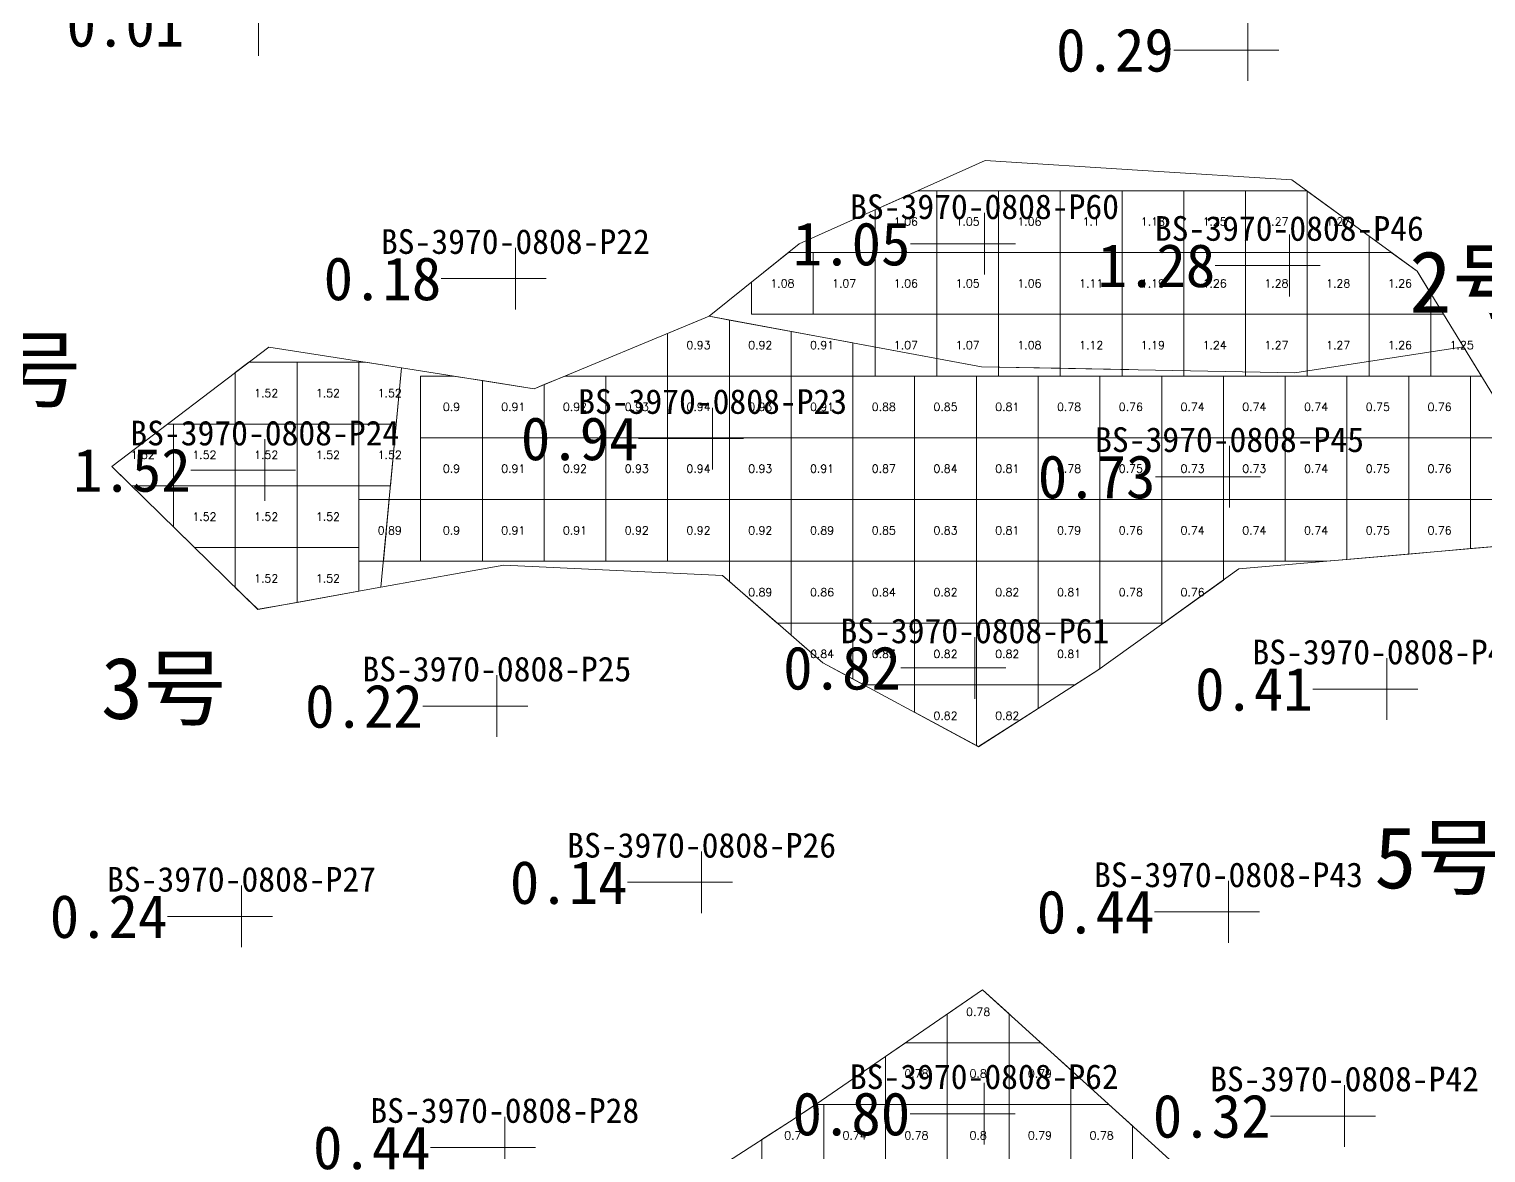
# Model space of a CAD drawing. Header units: inches. Extents: x 469759 to 470079, y 4349683 to 4349873.
# Drawn here: x 470030.12 to 470053.71, y 4349717 to 4349735.19 of the extents above; entities that cross this region are included whole.
import ezdxf
from ezdxf.enums import TextEntityAlignment as Align

# ---------------------------------------------------------------- set-up
doc = ezdxf.new("R2010")
doc.units = ezdxf.units.IN
doc.header["$MEASUREMENT"] = 0
for name, color, linetype, lineweight in [('0.500-1.000', 7, 'Continuous', 0), ('1.000-1.500', 7, 'Continuous', 0), ('1.500-3.000', 7, 'Continuous', 0), ('孔口文字', 7, 'Continuous', 0), ('点', 7, 'Continuous', 0), ('爆区方格网', 7, 'Continuous', 0), ('线条', 7, 'Continuous', 0), ('钻孔', 7, 'Continuous', 0)]:
    doc.layers.add(name, color=color, linetype=linetype, lineweight=lineweight)
doc.styles.add('3dmine_textStyle_1', font='txt.shx', dxfattribs={"height": 1, "bigfont": 'gbcbig.shx'})
doc.styles.add('3dmine_textStyle_3', font='SimSun.ttf', dxfattribs={"height": 1})
doc.styles.add('3dmine_textStyle_4', font='simsunb.ttf', dxfattribs={"height": 1})

msp = doc.modelspace()

# ---------------------------------------------------------------- hatches: boundary and pattern name
at = {"layer": '钻孔', "linetype": 'Continuous', "lineweight": 0, "true_color": 0x808080, "extrusion": (0, 1, 0)}
for points in [[(-470050.852, 3959.522), (-470049.852, 3959.522), (-470049.852, 3970.522), (-470050.852, 3970.522)], [(-470038.991, 3960.412), (-470037.991, 3960.412), (-470037.991, 3970.412), (-470038.991, 3970.412)], [(-470053.102, 3959.537), (-470052.102, 3959.537), (-470052.102, 3970.537), (-470053.102, 3970.537)], [(-470038.691, 3960.224), (-470037.691, 3960.224), (-470037.691, 3970.224), (-470038.691, 3970.224)], [(-470042.007, 3960.27), (-470041.007, 3960.27), (-470041.007, 3970.27), (-470042.007, 3970.27)], [(-470034.556, 3960.186), (-470033.556, 3960.186), (-470033.556, 3970.186), (-470034.556, 3970.186)], [(-470050.538, 3959.523), (-470049.538, 3959.523), (-470049.538, 3970.523), (-470050.538, 3970.523)], [(-470052.418, 3959.657), (-470051.418, 3959.657), (-470051.418, 3970.657), (-470052.418, 3970.657)], [(-470038.819, 3960.325), (-470037.819, 3960.325), (-470037.819, 3970.325), (-470038.819, 3970.325)]]:
    msp.add_hatch(color=8, dxfattribs=at).paths.add_polyline_path(points, flags=0)
at = {"layer": '钻孔', "linetype": 'Continuous', "lineweight": 0, "true_color": 0x0000ff, "extrusion": (0, 1, 0)}
for points in [[(-470046.588, 3959.535), (-470045.588, 3959.535), (-470045.588, 3970.535), (-470046.588, 3970.535)], [(-470051.523, 3960.215), (-470050.523, 3960.215), (-470050.523, 3970.215), (-470051.523, 3970.215)]]:
    msp.add_hatch(color=5, dxfattribs=at).paths.add_polyline_path(points, flags=0)
at = {"layer": '钻孔', "linetype": 'Continuous', "lineweight": 0, "true_color": 0x00ffff, "extrusion": (0, 1, 0)}
for points in [[(-470042.185, 3960.365), (-470041.185, 3960.365), (-470041.185, 3970.365), (-470042.185, 3970.365)], [(-470050.555, 3959.523), (-470049.555, 3959.523), (-470049.555, 3970.523), (-470050.555, 3970.523)], [(-470046.432, 3960.322), (-470045.432, 3960.322), (-470045.432, 3970.322), (-470046.432, 3970.322)], [(-470046.584, 3960.469), (-470045.584, 3960.469), (-470045.584, 3970.469), (-470046.584, 3970.469)]]:
    msp.add_hatch(color=4, dxfattribs=at).paths.add_polyline_path(points, flags=0)
at = {"layer": '钻孔', "linetype": 'Continuous', "lineweight": 0, "true_color": 0xff0000, "extrusion": (0, 1, 0)}
msp.add_hatch(color=1, dxfattribs=at).paths.add_polyline_path([(-470034.933, 3960.286), (-470033.933, 3960.286), (-470033.933, 3970.286), (-470034.933, 3970.286)], flags=0)

# ---------------------------------------------------------------- linework, layer by layer
at = {"layer": '0.500-1.000', "color": 4, "linetype": 'Continuous', "lineweight": 0, "true_color": 0x00ffff}
for points in [[(470045.479, 4349729.732), (470045.539, 4349729.721), (470050.61, 4349729.626), (470053.343, 4349730.044), (470054.094, 4349728.822), (470054.293, 4349726.851), (470049.706, 4349726.448), (470048.242, 4349725.398), (470047.424, 4349724.812), (470045.488, 4349723.571), (470042.971, 4349724.929), (470042.282, 4349725.528), (470041.344, 4349726.345), (470037.806, 4349726.508), (470035.813, 4349726.151), (470036.146, 4349729.704), (470038.296, 4349729.367), (470041.129, 4349730.539), (470045.479, 4349729.732)], [(470040.454, 4349716.222), (470042.428, 4349717.5), (470042.863, 4349717.782), (470045.553, 4349719.635), (470049.691, 4349715.883)]]:
    msp.add_lwpolyline(points, dxfattribs=at)
at = {"layer": '1.000-1.500', "color": 5, "linetype": 'Continuous', "lineweight": 0, "true_color": 0x0000ff}
msp.add_lwpolyline([(470048.153, 4349732.9), (470050.563, 4349732.747), (470052.591, 4349731.267), (470053.343, 4349730.044), (470050.61, 4349729.626), (470048.074, 4349729.673), (470047.923, 4349729.676), (470045.539, 4349729.721), (470041.129, 4349730.539), (470042.588, 4349731.713), (470045.6, 4349733.062), (470048.153, 4349732.9)], dxfattribs=at)
at = {"layer": '1.500-3.000', "color": 1, "linetype": 'Continuous', "lineweight": 0, "true_color": 0xff0000}
msp.add_lwpolyline([(470036.146, 4349729.704), (470035.813, 4349726.151), (470033.82, 4349725.794), (470031.455, 4349728.108), (470033.997, 4349730.041), (470036.146, 4349729.704)], dxfattribs=at)
at = {"layer": '点', "color": 138, "linetype": 'Continuous', "lineweight": 0, "true_color": 0x004c4c}
for points, elevation in [([(470033.829, 4349734.755), (470033.829, 4349735.755)], 3970.319), ([(470049.852, 4349734.35), (470049.852, 4349735.35)], 3970.522), ([(470050.352, 4349734.85), (470049.352, 4349734.85)], 3970.522), ([(470045.588, 4349731.213), (470045.588, 4349732.213)], 3970.535), ([(470050.523, 4349730.861), (470050.523, 4349731.861)], 3970.215), ([(470037.991, 4349730.649), (470037.991, 4349731.649)], 3970.412), ([(470046.088, 4349731.713), (470045.088, 4349731.713)], 3970.535), ([(470051.023, 4349731.361), (470050.023, 4349731.361)], 3970.215), ([(470038.491, 4349731.149), (470037.491, 4349731.149)], 3970.412), ([(470041.185, 4349728.059), (470041.185, 4349729.059)], 3970.365), ([(470033.933, 4349727.549), (470033.933, 4349728.549)], 3970.286), ([(470041.685, 4349728.559), (470040.685, 4349728.559)], 3970.365), ([(470049.555, 4349727.442), (470049.555, 4349728.442)], 3970.523), ([(470034.433, 4349728.049), (470033.433, 4349728.049)], 3970.286), ([(470050.055, 4349727.942), (470049.055, 4349727.942)], 3970.523), ([(470045.432, 4349724.346), (470045.432, 4349725.346)], 3970.322), ([(470052.102, 4349724.004), (470052.102, 4349725.004)], 3970.537), ([(470037.691, 4349723.728), (470037.691, 4349724.728)], 3970.224), ([(470045.932, 4349724.846), (470044.932, 4349724.846)], 3970.322), ([(470052.602, 4349724.504), (470051.602, 4349724.504)], 3970.537), ([(470038.191, 4349724.228), (470037.191, 4349724.228)], 3970.224), ([(470041.007, 4349720.875), (470041.007, 4349721.875)], 3970.27), ([(470049.538, 4349720.397), (470049.538, 4349721.397)], 3970.523), ([(470033.556, 4349720.324), (470033.556, 4349721.324)], 3970.186), ([(470041.507, 4349721.375), (470040.507, 4349721.375)], 3970.27), ([(470034.056, 4349720.824), (470033.056, 4349720.824)], 3970.186), ([(470050.038, 4349720.897), (470049.038, 4349720.897)], 3970.523), ([(470045.584, 4349717.128), (470045.584, 4349718.128)], 3970.469), ([(470051.418, 4349717.091), (470051.418, 4349718.091)], 3970.657), ([(470046.084, 4349717.628), (470045.084, 4349717.628)], 3970.469), ([(470037.819, 4349716.581), (470037.819, 4349717.581)], 3970.325), ([(470051.918, 4349717.591), (470050.918, 4349717.591)], 3970.657), ([(470038.319, 4349717.081), (470037.319, 4349717.081)], 3970.325)]:
    msp.add_lwpolyline(points, dxfattribs=dict(at, elevation=elevation))
at = {"layer": '爆区方格网', "color": 5, "linetype": 'Continuous', "lineweight": 0, "true_color": 0x0000ff, "elevation": 3970.535}
for points in [[(470044.814, 4349731.572), (470043.814, 4349731.572), (470043.814, 4349732.262), (470044.506, 4349732.572), (470044.814, 4349732.572), (470044.814, 4349731.572)], [(470045.814, 4349731.572), (470044.814, 4349731.572), (470044.814, 4349732.572), (470045.814, 4349732.572), (470045.814, 4349731.572)], [(470046.814, 4349731.572), (470045.814, 4349731.572), (470045.814, 4349732.572), (470046.814, 4349732.572), (470046.814, 4349731.572)], [(470047.814, 4349731.572), (470046.814, 4349731.572), (470046.814, 4349732.572), (470047.814, 4349732.572), (470047.814, 4349731.572)], [(470048.814, 4349731.572), (470047.814, 4349731.572), (470047.814, 4349732.572), (470048.814, 4349732.572), (470048.814, 4349731.572)], [(470049.814, 4349731.572), (470048.814, 4349731.572), (470048.814, 4349732.572), (470049.814, 4349732.572), (470049.814, 4349731.572)], [(470050.814, 4349732.564), (470050.814, 4349731.572), (470049.814, 4349731.572), (470049.814, 4349732.572), (470050.802, 4349732.572), (470050.814, 4349732.564)], [(470051.814, 4349731.834), (470051.814, 4349731.572), (470050.814, 4349731.572), (470050.814, 4349732.564), (470051.814, 4349731.834)], [(470042.814, 4349730.572), (470041.814, 4349730.572), (470041.814, 4349731.091), (470042.413, 4349731.572), (470042.814, 4349731.572), (470042.814, 4349730.572)], [(470043.814, 4349730.572), (470042.814, 4349730.572), (470042.814, 4349731.572), (470043.814, 4349731.572), (470043.814, 4349730.572)], [(470044.814, 4349730.572), (470043.814, 4349730.572), (470043.814, 4349731.572), (470044.814, 4349731.572), (470044.814, 4349730.572)], [(470045.814, 4349730.572), (470044.814, 4349730.572), (470044.814, 4349731.572), (470045.814, 4349731.572), (470045.814, 4349730.572)], [(470046.814, 4349730.572), (470045.814, 4349730.572), (470045.814, 4349731.572), (470046.814, 4349731.572), (470046.814, 4349730.572)], [(470047.814, 4349730.572), (470046.814, 4349730.572), (470046.814, 4349731.572), (470047.814, 4349731.572), (470047.814, 4349730.572)], [(470048.814, 4349730.572), (470047.814, 4349730.572), (470047.814, 4349731.572), (470048.814, 4349731.572), (470048.814, 4349730.572)], [(470049.814, 4349730.572), (470048.814, 4349730.572), (470048.814, 4349731.572), (470049.814, 4349731.572), (470049.814, 4349730.572)], [(470050.814, 4349730.572), (470049.814, 4349730.572), (470049.814, 4349731.572), (470050.814, 4349731.572), (470050.814, 4349730.572)], [(470051.814, 4349730.572), (470050.814, 4349730.572), (470050.814, 4349731.572), (470051.814, 4349731.572), (470051.814, 4349730.572)], [(470052.591, 4349731.267), (470052.814, 4349730.903), (470052.814, 4349730.572), (470051.814, 4349730.572), (470051.814, 4349731.572), (470052.172, 4349731.572), (470052.591, 4349731.267)], [(470044.814, 4349729.572), (470043.814, 4349729.572), (470043.814, 4349730.572), (470044.814, 4349730.572), (470044.814, 4349729.572)], [(470045.814, 4349729.716), (470045.539, 4349729.721), (470045.539, 4349729.721), (470045.539, 4349729.721), (470045.814, 4349729.716), (470045.814, 4349729.572), (470044.814, 4349729.572), (470044.814, 4349730.572), (470045.814, 4349730.572), (470045.814, 4349729.716)], [(470046.814, 4349729.697), (470045.814, 4349729.716), (470045.814, 4349730.572), (470046.814, 4349730.572), (470046.814, 4349729.697)], [(470047.814, 4349729.678), (470046.814, 4349729.697), (470046.814, 4349730.572), (470047.814, 4349730.572), (470047.814, 4349729.678)], [(470048.814, 4349729.572), (470047.814, 4349729.572), (470047.814, 4349729.678), (470047.923, 4349729.676), (470048.074, 4349729.673), (470047.814, 4349729.678), (470047.814, 4349730.572), (470048.814, 4349730.572), (470048.814, 4349729.572)], [(470049.814, 4349729.572), (470048.814, 4349729.572), (470048.814, 4349730.572), (470049.814, 4349730.572), (470049.814, 4349729.572)], [(470050.814, 4349729.572), (470049.814, 4349729.572), (470049.814, 4349730.572), (470050.814, 4349730.572), (470050.814, 4349729.572)], [(470051.814, 4349729.572), (470050.814, 4349729.572), (470050.814, 4349730.572), (470051.814, 4349730.572), (470051.814, 4349729.572)], [(470052.814, 4349729.572), (470051.814, 4349729.572), (470051.814, 4349730.572), (470052.814, 4349730.572), (470052.814, 4349729.572)], [(470053.343, 4349730.044), (470053.633, 4349729.572), (470052.814, 4349729.572), (470052.814, 4349730.572), (470053.018, 4349730.572), (470053.343, 4349730.044)], [(470045.479, 4349729.732), (470045.479, 4349729.732), (470045.539, 4349729.721), (470045.479, 4349729.732)], [(470046.814, 4349729.697), (470046.814, 4349729.572), (470045.814, 4349729.572), (470045.814, 4349729.716), (470046.814, 4349729.697)], [(470047.814, 4349729.678), (470047.814, 4349729.572), (470046.814, 4349729.572), (470046.814, 4349729.697), (470047.814, 4349729.678)]]:
    msp.add_lwpolyline(points, dxfattribs=at)
at = {"layer": '爆区方格网', "color": 4, "linetype": 'Continuous', "lineweight": 0, "true_color": 0x00ffff}
for points, elevation in [([(470041.456, 4349730.478), (470041.456, 4349729.572), (470040.456, 4349729.572), (470040.456, 4349730.261), (470041.129, 4349730.539), (470041.456, 4349730.478)], 3970.322), ([(470042.456, 4349730.293), (470042.456, 4349729.572), (470041.456, 4349729.572), (470041.456, 4349730.478), (470042.456, 4349730.293)], 3970.322), ([(470043.456, 4349730.107), (470043.456, 4349729.572), (470042.456, 4349729.572), (470042.456, 4349730.293), (470043.456, 4349730.107)], 3970.322), ([(470037.456, 4349729.498), (470037.456, 4349728.572), (470036.456, 4349728.572), (470036.456, 4349729.572), (470036.985, 4349729.572), (470037.456, 4349729.498)], 3970.322), ([(470038.296, 4349729.367), (470038.456, 4349729.433), (470038.456, 4349728.572), (470037.456, 4349728.572), (470037.456, 4349729.498), (470038.296, 4349729.367)], 3970.322), ([(470039.456, 4349728.572), (470038.456, 4349728.572), (470038.456, 4349729.433), (470038.793, 4349729.572), (470039.456, 4349729.572), (470039.456, 4349728.572)], 3970.322), ([(470040.456, 4349728.572), (470039.456, 4349728.572), (470039.456, 4349729.572), (470040.456, 4349729.572), (470040.456, 4349728.572)], 3970.322), ([(470041.456, 4349728.572), (470040.456, 4349728.572), (470040.456, 4349729.572), (470041.456, 4349729.572), (470041.456, 4349728.572)], 3970.322), ([(470042.456, 4349728.572), (470041.456, 4349728.572), (470041.456, 4349729.572), (470042.456, 4349729.572), (470042.456, 4349728.572)], 3970.322), ([(470043.456, 4349728.572), (470042.456, 4349728.572), (470042.456, 4349729.572), (470043.456, 4349729.572), (470043.456, 4349728.572)], 3970.322), ([(470044.456, 4349728.572), (470043.456, 4349728.572), (470043.456, 4349729.572), (470044.456, 4349729.572), (470044.456, 4349728.572)], 3970.322), ([(470045.456, 4349728.572), (470044.456, 4349728.572), (470044.456, 4349729.572), (470045.456, 4349729.572), (470045.456, 4349728.572)], 3970.322), ([(470046.456, 4349728.572), (470045.456, 4349728.572), (470045.456, 4349729.572), (470046.456, 4349729.572), (470046.456, 4349728.572)], 3970.322), ([(470047.456, 4349728.572), (470046.456, 4349728.572), (470046.456, 4349729.572), (470047.456, 4349729.572), (470047.456, 4349728.572)], 3970.322), ([(470048.456, 4349728.572), (470047.456, 4349728.572), (470047.456, 4349729.572), (470048.456, 4349729.572), (470048.456, 4349728.572)], 3970.322), ([(470049.456, 4349728.572), (470048.456, 4349728.572), (470048.456, 4349729.572), (470049.456, 4349729.572), (470049.456, 4349728.572)], 3970.322), ([(470050.456, 4349728.572), (470049.456, 4349728.572), (470049.456, 4349729.572), (470050.456, 4349729.572), (470050.456, 4349728.572)], 3970.322), ([(470051.456, 4349728.572), (470050.456, 4349728.572), (470050.456, 4349729.572), (470051.456, 4349729.572), (470051.456, 4349728.572)], 3970.322), ([(470052.456, 4349728.572), (470051.456, 4349728.572), (470051.456, 4349729.572), (470052.456, 4349729.572), (470052.456, 4349728.572)], 3970.322), ([(470053.456, 4349728.572), (470052.456, 4349728.572), (470052.456, 4349729.572), (470053.456, 4349729.572), (470053.456, 4349728.572)], 3970.322), ([(470037.456, 4349727.572), (470036.456, 4349727.572), (470036.456, 4349728.572), (470037.456, 4349728.572), (470037.456, 4349727.572)], 3970.322), ([(470038.456, 4349727.572), (470037.456, 4349727.572), (470037.456, 4349728.572), (470038.456, 4349728.572), (470038.456, 4349727.572)], 3970.322), ([(470039.456, 4349727.572), (470038.456, 4349727.572), (470038.456, 4349728.572), (470039.456, 4349728.572), (470039.456, 4349727.572)], 3970.322), ([(470040.456, 4349727.572), (470039.456, 4349727.572), (470039.456, 4349728.572), (470040.456, 4349728.572), (470040.456, 4349727.572)], 3970.322), ([(470041.456, 4349727.572), (470040.456, 4349727.572), (470040.456, 4349728.572), (470041.456, 4349728.572), (470041.456, 4349727.572)], 3970.322), ([(470042.456, 4349727.572), (470041.456, 4349727.572), (470041.456, 4349728.572), (470042.456, 4349728.572), (470042.456, 4349727.572)], 3970.322), ([(470043.456, 4349727.572), (470042.456, 4349727.572), (470042.456, 4349728.572), (470043.456, 4349728.572), (470043.456, 4349727.572)], 3970.322), ([(470044.456, 4349727.572), (470043.456, 4349727.572), (470043.456, 4349728.572), (470044.456, 4349728.572), (470044.456, 4349727.572)], 3970.322), ([(470045.456, 4349727.572), (470044.456, 4349727.572), (470044.456, 4349728.572), (470045.456, 4349728.572), (470045.456, 4349727.572)], 3970.322), ([(470046.456, 4349727.572), (470045.456, 4349727.572), (470045.456, 4349728.572), (470046.456, 4349728.572), (470046.456, 4349727.572)], 3970.322), ([(470047.456, 4349727.572), (470046.456, 4349727.572), (470046.456, 4349728.572), (470047.456, 4349728.572), (470047.456, 4349727.572)], 3970.322), ([(470048.456, 4349727.572), (470047.456, 4349727.572), (470047.456, 4349728.572), (470048.456, 4349728.572), (470048.456, 4349727.572)], 3970.322), ([(470049.456, 4349727.572), (470048.456, 4349727.572), (470048.456, 4349728.572), (470049.456, 4349728.572), (470049.456, 4349727.572)], 3970.322), ([(470050.456, 4349727.572), (470049.456, 4349727.572), (470049.456, 4349728.572), (470050.456, 4349728.572), (470050.456, 4349727.572)], 3970.322), ([(470051.456, 4349727.572), (470050.456, 4349727.572), (470050.456, 4349728.572), (470051.456, 4349728.572), (470051.456, 4349727.572)], 3970.322), ([(470052.456, 4349727.572), (470051.456, 4349727.572), (470051.456, 4349728.572), (470052.456, 4349728.572), (470052.456, 4349727.572)], 3970.322), ([(470053.456, 4349727.572), (470052.456, 4349727.572), (470052.456, 4349728.572), (470053.456, 4349728.572), (470053.456, 4349727.572)], 3970.322), ([(470054.22, 4349727.572), (470053.456, 4349727.572), (470053.456, 4349728.572), (470054.119, 4349728.572), (470054.22, 4349727.572)], 3970.322), ([(470035.853, 4349726.572), (470035.456, 4349726.572), (470035.456, 4349727.572), (470035.946, 4349727.572), (470035.853, 4349726.572)], 3970.322), ([(470036.456, 4349726.572), (470035.853, 4349726.572), (470035.946, 4349727.572), (470036.456, 4349727.572), (470036.456, 4349726.572)], 3970.322), ([(470037.456, 4349726.572), (470036.456, 4349726.572), (470036.456, 4349727.572), (470037.456, 4349727.572), (470037.456, 4349726.572)], 3970.322), ([(470038.456, 4349726.572), (470037.456, 4349726.572), (470037.456, 4349727.572), (470038.456, 4349727.572), (470038.456, 4349726.572)], 3970.322), ([(470039.456, 4349726.572), (470038.456, 4349726.572), (470038.456, 4349727.572), (470039.456, 4349727.572), (470039.456, 4349726.572)], 3970.322), ([(470040.456, 4349726.572), (470039.456, 4349726.572), (470039.456, 4349727.572), (470040.456, 4349727.572), (470040.456, 4349726.572)], 3970.322), ([(470041.456, 4349726.572), (470040.456, 4349726.572), (470040.456, 4349727.572), (470041.456, 4349727.572), (470041.456, 4349726.572)], 3970.322), ([(470042.456, 4349726.572), (470041.456, 4349726.572), (470041.456, 4349727.572), (470042.456, 4349727.572), (470042.456, 4349726.572)], 3970.322), ([(470043.456, 4349726.572), (470042.456, 4349726.572), (470042.456, 4349727.572), (470043.456, 4349727.572), (470043.456, 4349726.572)], 3970.322), ([(470044.456, 4349726.572), (470043.456, 4349726.572), (470043.456, 4349727.572), (470044.456, 4349727.572), (470044.456, 4349726.572)], 3970.322), ([(470045.456, 4349726.572), (470044.456, 4349726.572), (470044.456, 4349727.572), (470045.456, 4349727.572), (470045.456, 4349726.572)], 3970.322), ([(470046.456, 4349726.572), (470045.456, 4349726.572), (470045.456, 4349727.572), (470046.456, 4349727.572), (470046.456, 4349726.572)], 3970.322), ([(470047.456, 4349726.572), (470046.456, 4349726.572), (470046.456, 4349727.572), (470047.456, 4349727.572), (470047.456, 4349726.572)], 3970.322), ([(470048.456, 4349726.572), (470047.456, 4349726.572), (470047.456, 4349727.572), (470048.456, 4349727.572), (470048.456, 4349726.572)], 3970.322), ([(470049.456, 4349726.572), (470048.456, 4349726.572), (470048.456, 4349727.572), (470049.456, 4349727.572), (470049.456, 4349726.572)], 3970.322), ([(470050.456, 4349726.572), (470049.456, 4349726.572), (470049.456, 4349727.572), (470050.456, 4349727.572), (470050.456, 4349726.572)], 3970.322), ([(470051.456, 4349726.602), (470051.118, 4349726.572), (470050.456, 4349726.572), (470050.456, 4349727.572), (470051.456, 4349727.572), (470051.456, 4349726.602)], 3970.322), ([(470052.456, 4349726.69), (470051.456, 4349726.602), (470051.456, 4349727.572), (470052.456, 4349727.572), (470052.456, 4349726.69)], 3970.322), ([(470053.456, 4349726.778), (470052.456, 4349726.69), (470052.456, 4349727.572), (470053.456, 4349727.572), (470053.456, 4349726.778)], 3970.322), ([(470054.293, 4349726.851), (470053.456, 4349726.778), (470053.456, 4349727.572), (470054.22, 4349727.572), (470054.293, 4349726.851)], 3970.322), ([(470042.456, 4349725.572), (470042.231, 4349725.572), (470041.456, 4349726.247), (470041.456, 4349726.572), (470042.456, 4349726.572), (470042.456, 4349725.572)], 3970.322), ([(470043.456, 4349725.572), (470042.456, 4349725.572), (470042.456, 4349726.572), (470043.456, 4349726.572), (470043.456, 4349725.572)], 3970.322), ([(470044.456, 4349725.572), (470043.456, 4349725.572), (470043.456, 4349726.572), (470044.456, 4349726.572), (470044.456, 4349725.572)], 3970.322), ([(470045.456, 4349725.572), (470044.456, 4349725.572), (470044.456, 4349726.572), (470045.456, 4349726.572), (470045.456, 4349725.572)], 3970.322), ([(470046.456, 4349725.572), (470045.456, 4349725.572), (470045.456, 4349726.572), (470046.456, 4349726.572), (470046.456, 4349725.572)], 3970.322), ([(470047.456, 4349725.572), (470046.456, 4349725.572), (470046.456, 4349726.572), (470047.456, 4349726.572), (470047.456, 4349725.572)], 3970.322), ([(470048.456, 4349725.572), (470047.456, 4349725.572), (470047.456, 4349726.572), (470048.456, 4349726.572), (470048.456, 4349725.572)], 3970.322), ([(470049.456, 4349726.269), (470048.485, 4349725.572), (470048.456, 4349725.572), (470048.456, 4349726.572), (470049.456, 4349726.572), (470049.456, 4349726.269)], 3970.322), ([(470043.456, 4349724.667), (470042.971, 4349724.929), (470042.456, 4349725.377), (470042.456, 4349725.572), (470043.456, 4349725.572), (470043.456, 4349724.667)], 3970.322), ([(470044.456, 4349724.572), (470043.632, 4349724.572), (470043.456, 4349724.667), (470043.456, 4349725.572), (470044.456, 4349725.572), (470044.456, 4349724.572)], 3970.322), ([(470045.456, 4349724.572), (470044.456, 4349724.572), (470044.456, 4349725.572), (470045.456, 4349725.572), (470045.456, 4349724.572)], 3970.322), ([(470046.456, 4349724.572), (470045.456, 4349724.572), (470045.456, 4349725.572), (470046.456, 4349725.572), (470046.456, 4349724.572)], 3970.322), ([(470047.456, 4349724.835), (470047.424, 4349724.812), (470047.05, 4349724.572), (470046.456, 4349724.572), (470046.456, 4349725.572), (470047.456, 4349725.572), (470047.456, 4349724.835)], 3970.322), ([(470045.456, 4349723.589), (470044.456, 4349724.128), (470044.456, 4349724.572), (470045.456, 4349724.572), (470045.456, 4349723.589)], 3970.322), ([(470046.456, 4349724.191), (470045.49, 4349723.572), (470045.486, 4349723.572), (470045.456, 4349723.589), (470045.456, 4349724.572), (470046.456, 4349724.572), (470046.456, 4349724.191)], 3970.322), ([(470045.984, 4349719.244), (470045.984, 4349718.778), (470044.984, 4349718.778), (470044.984, 4349719.243), (470045.553, 4349719.635), (470045.984, 4349719.244)], 3970.469), ([(470044.984, 4349717.778), (470043.984, 4349717.778), (470043.984, 4349718.554), (470044.309, 4349718.778), (470044.984, 4349718.778), (470044.984, 4349717.778)], 3970.469), ([(470045.984, 4349717.778), (470044.984, 4349717.778), (470044.984, 4349718.778), (470045.984, 4349718.778), (470045.984, 4349717.778)], 3970.469), ([(470046.984, 4349718.337), (470046.984, 4349717.778), (470045.984, 4349717.778), (470045.984, 4349718.778), (470046.497, 4349718.778), (470046.984, 4349718.337)], 3970.469), ([(470042.984, 4349716.778), (470041.984, 4349716.778), (470041.984, 4349717.213), (470042.428, 4349717.5), (470042.857, 4349717.778), (470042.984, 4349717.778), (470042.984, 4349716.778)], 3970.469), ([(470043.984, 4349716.778), (470042.984, 4349716.778), (470042.984, 4349717.778), (470043.984, 4349717.778), (470043.984, 4349716.778)], 3970.469), ([(470044.984, 4349716.778), (470043.984, 4349716.778), (470043.984, 4349717.778), (470044.984, 4349717.778), (470044.984, 4349716.778)], 3970.469), ([(470045.984, 4349716.778), (470044.984, 4349716.778), (470044.984, 4349717.778), (470045.984, 4349717.778), (470045.984, 4349716.778)], 3970.469), ([(470046.984, 4349716.778), (470045.984, 4349716.778), (470045.984, 4349717.778), (470046.984, 4349717.778), (470046.984, 4349716.778)], 3970.469), ([(470047.984, 4349717.43), (470047.984, 4349716.778), (470046.984, 4349716.778), (470046.984, 4349717.778), (470047.6, 4349717.778), (470047.984, 4349717.43)], 3970.469)]:
    msp.add_lwpolyline(points, dxfattribs=dict(at, elevation=elevation))
at = {"layer": '爆区方格网', "color": 1, "linetype": 'Continuous', "lineweight": 0, "true_color": 0xff0000, "elevation": 3970.286}
for points in [[(470034.456, 4349728.795), (470033.456, 4349728.795), (470033.456, 4349729.63), (470033.673, 4349729.795), (470034.456, 4349729.795), (470034.456, 4349728.795)], [(470035.456, 4349728.795), (470034.456, 4349728.795), (470034.456, 4349729.795), (470035.456, 4349729.795), (470035.456, 4349728.795)], [(470036.146, 4349729.704), (470036.061, 4349728.795), (470035.456, 4349728.795), (470035.456, 4349729.795), (470035.565, 4349729.795), (470036.146, 4349729.704)], [(470032.456, 4349727.795), (470031.775, 4349727.795), (470031.456, 4349728.107), (470031.456, 4349728.109), (470032.358, 4349728.795), (470032.456, 4349728.795), (470032.456, 4349727.795)], [(470033.456, 4349727.795), (470032.456, 4349727.795), (470032.456, 4349728.795), (470033.456, 4349728.795), (470033.456, 4349727.795)], [(470034.456, 4349727.795), (470033.456, 4349727.795), (470033.456, 4349728.795), (470034.456, 4349728.795), (470034.456, 4349727.795)], [(470035.456, 4349727.795), (470034.456, 4349727.795), (470034.456, 4349728.795), (470035.456, 4349728.795), (470035.456, 4349727.795)], [(470035.967, 4349727.795), (470035.456, 4349727.795), (470035.456, 4349728.795), (470036.061, 4349728.795), (470035.967, 4349727.795)], [(470033.456, 4349726.795), (470032.797, 4349726.795), (470032.456, 4349727.129), (470032.456, 4349727.795), (470033.456, 4349727.795), (470033.456, 4349726.795)], [(470034.456, 4349726.795), (470033.456, 4349726.795), (470033.456, 4349727.795), (470034.456, 4349727.795), (470034.456, 4349726.795)], [(470035.456, 4349726.795), (470034.456, 4349726.795), (470034.456, 4349727.795), (470035.456, 4349727.795), (470035.456, 4349726.795)], [(470034.456, 4349725.908), (470033.826, 4349725.795), (470033.819, 4349725.795), (470033.456, 4349726.15), (470033.456, 4349726.795), (470034.456, 4349726.795), (470034.456, 4349725.908)], [(470035.456, 4349726.572), (470035.456, 4349726.087), (470034.456, 4349725.908), (470034.456, 4349726.795), (470035.456, 4349726.795), (470035.456, 4349726.572)]]:
    msp.add_lwpolyline(points, dxfattribs=at)
at = {"layer": '线条', "color": 138, "linetype": 'Continuous', "lineweight": 0, "true_color": 0x004c4c}
for points, elevation in [([(470049.852, 4349734.85), (470049.852, 4349734.85), (470049.852, 4349734.85)], 3970.522), ([(470045.588, 4349731.713), (470045.588, 4349731.713), (470045.588, 4349731.713)], 3970.535), ([(470050.523, 4349731.361), (470050.523, 4349731.361), (470050.523, 4349731.361)], 3970.215), ([(470037.991, 4349731.149), (470037.991, 4349731.149), (470037.991, 4349731.149)], 3970.412), ([(470041.185, 4349728.559), (470041.185, 4349728.559), (470041.185, 4349728.559)], 3970.365), ([(470033.933, 4349728.049), (470033.933, 4349728.049), (470033.933, 4349728.049)], 3970.286), ([(470049.555, 4349727.942), (470049.555, 4349727.942), (470049.555, 4349727.942)], 3970.523), ([(470045.432, 4349724.846), (470045.432, 4349724.846), (470045.432, 4349724.846)], 3970.322), ([(470052.102, 4349724.504), (470052.102, 4349724.504), (470052.102, 4349724.504)], 3970.537), ([(470037.691, 4349724.228), (470037.691, 4349724.228), (470037.691, 4349724.228)], 3970.224), ([(470041.007, 4349721.375), (470041.007, 4349721.375), (470041.007, 4349721.375)], 3970.27), ([(470033.556, 4349720.824), (470033.556, 4349720.824), (470033.556, 4349720.824)], 3970.186), ([(470049.538, 4349720.897), (470049.538, 4349720.897), (470049.538, 4349720.897)], 3970.523), ([(470045.584, 4349717.628), (470045.584, 4349717.628), (470045.584, 4349717.628)], 3970.469), ([(470051.418, 4349717.591), (470051.418, 4349717.591), (470051.418, 4349717.591)], 3970.657), ([(470037.819, 4349717.081), (470037.819, 4349717.081), (470037.819, 4349717.081)], 3970.325)]:
    msp.add_lwpolyline(points, dxfattribs=dict(at, elevation=elevation))
at = {"layer": '钻孔', "color": 8, "linetype": 'Continuous', "lineweight": 0, "true_color": 0x808080}
for points, elevation in [([(470049.852, 4349734.85), (470048.652, 4349734.85)], 3970.522), ([(470049.852, 4349734.85), (470048.652, 4349734.85)], 3959.522), ([(470037.991, 4349731.149), (470036.791, 4349731.149)], 3970.412), ([(470037.991, 4349731.149), (470036.791, 4349731.149)], 3960.412), ([(470052.102, 4349724.504), (470050.902, 4349724.504)], 3970.537), ([(470052.102, 4349724.504), (470050.902, 4349724.504)], 3959.537), ([(470037.691, 4349724.228), (470036.491, 4349724.228)], 3970.224), ([(470037.691, 4349724.228), (470036.491, 4349724.228)], 3960.224), ([(470041.007, 4349721.375), (470039.807, 4349721.375)], 3970.27), ([(470041.007, 4349721.375), (470039.807, 4349721.375)], 3960.27), ([(470033.556, 4349720.824), (470032.356, 4349720.824)], 3970.186), ([(470033.556, 4349720.824), (470032.356, 4349720.824)], 3960.186), ([(470049.538, 4349720.897), (470048.338, 4349720.897)], 3970.523), ([(470049.538, 4349720.897), (470048.338, 4349720.897)], 3959.523), ([(470051.418, 4349717.591), (470050.218, 4349717.591)], 3970.657), ([(470051.418, 4349717.591), (470050.218, 4349717.591)], 3959.657), ([(470037.819, 4349717.081), (470036.619, 4349717.081)], 3970.325), ([(470037.819, 4349717.081), (470036.619, 4349717.081)], 3960.325)]:
    msp.add_lwpolyline(points, dxfattribs=dict(at, elevation=elevation))
at = {"layer": '钻孔', "color": 5, "linetype": 'Continuous', "lineweight": 0, "true_color": 0x0000ff}
for points, elevation in [([(470045.588, 4349731.713), (470044.388, 4349731.713)], 3970.535), ([(470045.588, 4349731.713), (470044.388, 4349731.713)], 3959.535), ([(470050.523, 4349731.361), (470049.323, 4349731.361)], 3970.215), ([(470050.523, 4349731.361), (470049.323, 4349731.361)], 3960.215)]:
    msp.add_lwpolyline(points, dxfattribs=dict(at, elevation=elevation))
at = {"layer": '钻孔', "color": 4, "linetype": 'Continuous', "lineweight": 0, "true_color": 0x00ffff}
for points, elevation in [([(470041.185, 4349728.559), (470039.985, 4349728.559)], 3970.365), ([(470041.185, 4349728.559), (470039.985, 4349728.559)], 3960.365), ([(470049.555, 4349727.942), (470048.355, 4349727.942)], 3970.523), ([(470049.555, 4349727.942), (470048.355, 4349727.942)], 3959.523), ([(470045.432, 4349724.846), (470044.232, 4349724.846)], 3970.322), ([(470045.432, 4349724.846), (470044.232, 4349724.846)], 3960.322), ([(470045.584, 4349717.628), (470044.384, 4349717.628)], 3970.469), ([(470045.584, 4349717.628), (470044.384, 4349717.628)], 3960.469)]:
    msp.add_lwpolyline(points, dxfattribs=dict(at, elevation=elevation))
at = {"layer": '钻孔', "color": 1, "linetype": 'Continuous', "lineweight": 0, "true_color": 0xff0000}
for elevation in [3970.286, 3960.286]:
    msp.add_lwpolyline([(470033.933, 4349728.049), (470032.733, 4349728.049)], dxfattribs=dict(at, elevation=elevation))

# ---------------------------------------------------------------- texts
at = {"color": 5, "linetype": 'Continuous', "lineweight": 0, "true_color": 0x0000ff, "style": '3dmine_textStyle_1'}
for s, p in [('1.06', (470044.314, 4349732.072, 3970.535)), ('1.05', (470045.314, 4349732.072, 3970.535)), ('1.06', (470046.314, 4349732.072, 3970.535)), ('1.1', (470047.314, 4349732.072, 3970.535)), ('1.18', (470048.314, 4349732.072, 3970.535)), ('1.25', (470049.314, 4349732.072, 3970.535)), ('1.27', (470050.314, 4349732.072, 3970.535)), ('1.27', (470051.314, 4349732.072, 3970.535)), ('1.08', (470042.314, 4349731.072, 3970.535)), ('1.07', (470043.314, 4349731.072, 3970.535)), ('1.06', (470044.314, 4349731.072, 3970.535)), ('1.05', (470045.314, 4349731.072, 3970.535)), ('1.06', (470046.314, 4349731.072, 3970.535)), ('1.11', (470047.314, 4349731.072, 3970.535)), ('1.19', (470048.314, 4349731.072, 3970.535)), ('1.26', (470049.314, 4349731.072, 3970.535)), ('1.28', (470050.314, 4349731.072, 3970.535)), ('1.28', (470051.314, 4349731.072, 3970.535)), ('1.26', (470052.314, 4349731.072, 3970.535)), ('1.07', (470044.314, 4349730.072, 3970.535)), ('1.07', (470045.314, 4349730.072, 3970.535)), ('1.08', (470046.314, 4349730.072, 3970.535)), ('1.12', (470047.314, 4349730.072, 3970.535)), ('1.19', (470048.314, 4349730.072, 3970.535)), ('1.24', (470049.314, 4349730.072, 3970.535)), ('1.27', (470050.314, 4349730.072, 3970.535)), ('1.27', (470051.314, 4349730.072, 3970.535)), ('1.26', (470052.314, 4349730.072, 3970.535)), ('1.25', (470053.314, 4349730.072, 3970.535))]:
    msp.add_text(s, height=0.13, dxfattribs=at).set_placement(p, align=Align.MIDDLE_CENTER)
at = {"color": 7, "linetype": 'Continuous', "lineweight": 0, "style": '3dmine_textStyle_3'}
for s, p in [('2号', (470052.467, 4349730.598, 3965.168)), ('1号', (470028.93, 4349729.172, 1985.923)), ('3号', (470031.281, 4349724.02, 1985.923)), ('5号', (470051.899, 4349721.278, 3965.168))]:
    msp.add_text(s, height=1, dxfattribs=at).set_placement(p)
at = {"color": 4, "linetype": 'Continuous', "lineweight": 0, "true_color": 0x00ffff, "style": '3dmine_textStyle_1'}
for s, p in [('0.93', (470040.956, 4349730.072, 3970.322)), ('0.92', (470041.956, 4349730.072, 3970.322)), ('0.91', (470042.956, 4349730.072, 3970.322)), ('0.9', (470036.956, 4349729.072, 3970.322)), ('0.91', (470037.956, 4349729.072, 3970.322)), ('0.92', (470038.956, 4349729.072, 3970.322)), ('0.93', (470039.956, 4349729.072, 3970.322)), ('0.94', (470040.956, 4349729.072, 3970.322)), ('0.93', (470041.956, 4349729.072, 3970.322)), ('0.91', (470042.956, 4349729.072, 3970.322)), ('0.88', (470043.956, 4349729.072, 3970.322)), ('0.85', (470044.956, 4349729.072, 3970.322)), ('0.81', (470045.956, 4349729.072, 3970.322)), ('0.78', (470046.956, 4349729.072, 3970.322)), ('0.76', (470047.956, 4349729.072, 3970.322)), ('0.74', (470048.956, 4349729.072, 3970.322)), ('0.74', (470049.956, 4349729.072, 3970.322)), ('0.74', (470050.956, 4349729.072, 3970.322)), ('0.75', (470051.956, 4349729.072, 3970.322)), ('0.76', (470052.956, 4349729.072, 3970.322)), ('0.9', (470036.956, 4349728.072, 3970.322)), ('0.91', (470037.956, 4349728.072, 3970.322)), ('0.92', (470038.956, 4349728.072, 3970.322)), ('0.93', (470039.956, 4349728.072, 3970.322)), ('0.94', (470040.956, 4349728.072, 3970.322)), ('0.93', (470041.956, 4349728.072, 3970.322)), ('0.91', (470042.956, 4349728.072, 3970.322)), ('0.87', (470043.956, 4349728.072, 3970.322)), ('0.84', (470044.956, 4349728.072, 3970.322)), ('0.81', (470045.956, 4349728.072, 3970.322)), ('0.78', (470046.956, 4349728.072, 3970.322)), ('0.75', (470047.956, 4349728.072, 3970.322)), ('0.73', (470048.956, 4349728.072, 3970.322)), ('0.73', (470049.956, 4349728.072, 3970.322)), ('0.74', (470050.956, 4349728.072, 3970.322)), ('0.75', (470051.956, 4349728.072, 3970.322)), ('0.76', (470052.956, 4349728.072, 3970.322)), ('0.89', (470035.956, 4349727.072, 3970.322)), ('0.9', (470036.956, 4349727.072, 3970.322)), ('0.91', (470037.956, 4349727.072, 3970.322)), ('0.91', (470038.956, 4349727.072, 3970.322)), ('0.92', (470039.956, 4349727.072, 3970.322)), ('0.92', (470040.956, 4349727.072, 3970.322)), ('0.92', (470041.956, 4349727.072, 3970.322)), ('0.89', (470042.956, 4349727.072, 3970.322)), ('0.85', (470043.956, 4349727.072, 3970.322)), ('0.83', (470044.956, 4349727.072, 3970.322)), ('0.81', (470045.956, 4349727.072, 3970.322)), ('0.79', (470046.956, 4349727.072, 3970.322)), ('0.76', (470047.956, 4349727.072, 3970.322)), ('0.74', (470048.956, 4349727.072, 3970.322)), ('0.74', (470049.956, 4349727.072, 3970.322)), ('0.74', (470050.956, 4349727.072, 3970.322)), ('0.75', (470051.956, 4349727.072, 3970.322)), ('0.76', (470052.956, 4349727.072, 3970.322)), ('0.89', (470041.956, 4349726.072, 3970.322)), ('0.86', (470042.956, 4349726.072, 3970.322)), ('0.84', (470043.956, 4349726.072, 3970.322)), ('0.82', (470044.956, 4349726.072, 3970.322)), ('0.82', (470045.956, 4349726.072, 3970.322)), ('0.81', (470046.956, 4349726.072, 3970.322)), ('0.78', (470047.956, 4349726.072, 3970.322)), ('0.76', (470048.956, 4349726.072, 3970.322)), ('0.84', (470042.956, 4349725.072, 3970.322)), ('0.83', (470043.956, 4349725.072, 3970.322)), ('0.82', (470044.956, 4349725.072, 3970.322)), ('0.82', (470045.956, 4349725.072, 3970.322)), ('0.81', (470046.956, 4349725.072, 3970.322)), ('0.82', (470044.956, 4349724.072, 3970.322)), ('0.82', (470045.956, 4349724.072, 3970.322)), ('0.78', (470045.484, 4349719.278, 3970.469)), ('0.78', (470044.484, 4349718.278, 3970.469)), ('0.8', (470045.484, 4349718.278, 3970.469)), ('0.79', (470046.484, 4349718.278, 3970.469)), ('0.7', (470042.484, 4349717.278, 3970.469)), ('0.74', (470043.484, 4349717.278, 3970.469)), ('0.78', (470044.484, 4349717.278, 3970.469)), ('0.8', (470045.484, 4349717.278, 3970.469)), ('0.79', (470046.484, 4349717.278, 3970.469)), ('0.78', (470047.484, 4349717.278, 3970.469))]:
    msp.add_text(s, height=0.13, dxfattribs=at).set_placement(p, align=Align.MIDDLE_CENTER)
at = {"color": 1, "linetype": 'Continuous', "lineweight": 0, "true_color": 0xff0000, "style": '3dmine_textStyle_1'}
for p in [(470033.956, 4349729.295, 3970.286), (470034.956, 4349729.295, 3970.286), (470035.956, 4349729.295, 3970.286), (470031.956, 4349728.295, 3970.286), (470032.956, 4349728.295, 3970.286), (470033.956, 4349728.295, 3970.286), (470034.956, 4349728.295, 3970.286), (470035.956, 4349728.295, 3970.286), (470032.956, 4349727.295, 3970.286), (470033.956, 4349727.295, 3970.286), (470034.956, 4349727.295, 3970.286), (470033.956, 4349726.295, 3970.286), (470034.956, 4349726.295, 3970.286)]:
    msp.add_text('1.52', height=0.13, dxfattribs=at).set_placement(p, align=Align.MIDDLE_CENTER)
at = {"layer": '孔口文字', "color": 138, "linetype": 'Continuous', "lineweight": 0, "true_color": 0x004c4c, "style": '3dmine_textStyle_4'}
for s, p in [('BS-3970-0808-P60', (470045.588, 4349732.113, 3970.535)), ('BS-3970-0808-P46', (470050.523, 4349731.761, 3970.215)), ('BS-3970-0808-P22', (470037.991, 4349731.549, 3970.412)), ('BS-3970-0808-P23', (470041.185, 4349728.959, 3970.365)), ('BS-3970-0808-P24', (470033.933, 4349728.449, 3970.286)), ('BS-3970-0808-P45', (470049.555, 4349728.342, 3970.523)), ('BS-3970-0808-P61', (470045.432, 4349725.246, 3970.322)), ('BS-3970-0808-P44', (470052.102, 4349724.904, 3970.537)), ('BS-3970-0808-P25', (470037.691, 4349724.628, 3970.224)), ('BS-3970-0808-P26', (470041.007, 4349721.775, 3970.27)), ('BS-3970-0808-P27', (470033.556, 4349721.224, 3970.186)), ('BS-3970-0808-P43', (470049.538, 4349721.297, 3970.523)), ('BS-3970-0808-P62', (470045.584, 4349718.028, 3970.469)), ('BS-3970-0808-P42', (470051.418, 4349717.991, 3970.657)), ('BS-3970-0808-P28', (470037.819, 4349717.481, 3970.325))]:
    msp.add_text(s, height=0.4, dxfattribs=at).set_placement(p, align=Align.CENTER)
at = {"layer": '钻孔', "color": 8, "linetype": 'Continuous', "lineweight": 0, "true_color": 0x808080, "style": '3dmine_textStyle_4'}
for s, p in [('0.01', (470032.629, 4349735.255, 3970.319)), ('0.29', (470048.652, 4349734.85, 3970.522)), ('0.18', (470036.791, 4349731.149, 3970.412)), ('0.41', (470050.902, 4349724.504, 3970.537)), ('0.22', (470036.491, 4349724.228, 3970.224)), ('0.14', (470039.807, 4349721.375, 3970.27)), ('0.24', (470032.356, 4349720.824, 3970.186)), ('0.44', (470048.338, 4349720.897, 3970.523)), ('0.32', (470050.218, 4349717.591, 3970.657)), ('0.44', (470036.619, 4349717.081, 3970.325))]:
    msp.add_text(s, height=0.7, dxfattribs=at).set_placement(p, align=Align.MIDDLE_RIGHT)
at = {"layer": '钻孔', "color": 5, "linetype": 'Continuous', "lineweight": 0, "true_color": 0x0000ff, "style": '3dmine_textStyle_4'}
for s, p in [('1.05', (470044.388, 4349731.713, 3970.535)), ('1.28', (470049.323, 4349731.361, 3970.215))]:
    msp.add_text(s, height=0.7, dxfattribs=at).set_placement(p, align=Align.MIDDLE_RIGHT)
at = {"layer": '钻孔', "color": 4, "linetype": 'Continuous', "lineweight": 0, "true_color": 0x00ffff, "style": '3dmine_textStyle_4'}
for s, p in [('0.94', (470039.985, 4349728.559, 3970.365)), ('0.73', (470048.355, 4349727.942, 3970.523)), ('0.82', (470044.232, 4349724.846, 3970.322)), ('0.80', (470044.384, 4349717.628, 3970.469))]:
    msp.add_text(s, height=0.7, dxfattribs=at).set_placement(p, align=Align.MIDDLE_RIGHT)
at = {"layer": '钻孔', "color": 1, "linetype": 'Continuous', "lineweight": 0, "true_color": 0xff0000, "style": '3dmine_textStyle_4'}
msp.add_text('1.52', height=0.7, dxfattribs=at).set_placement((470032.733, 4349728.049, 3970.286), align=Align.MIDDLE_RIGHT)

doc.saveas('drawing.dxf')
